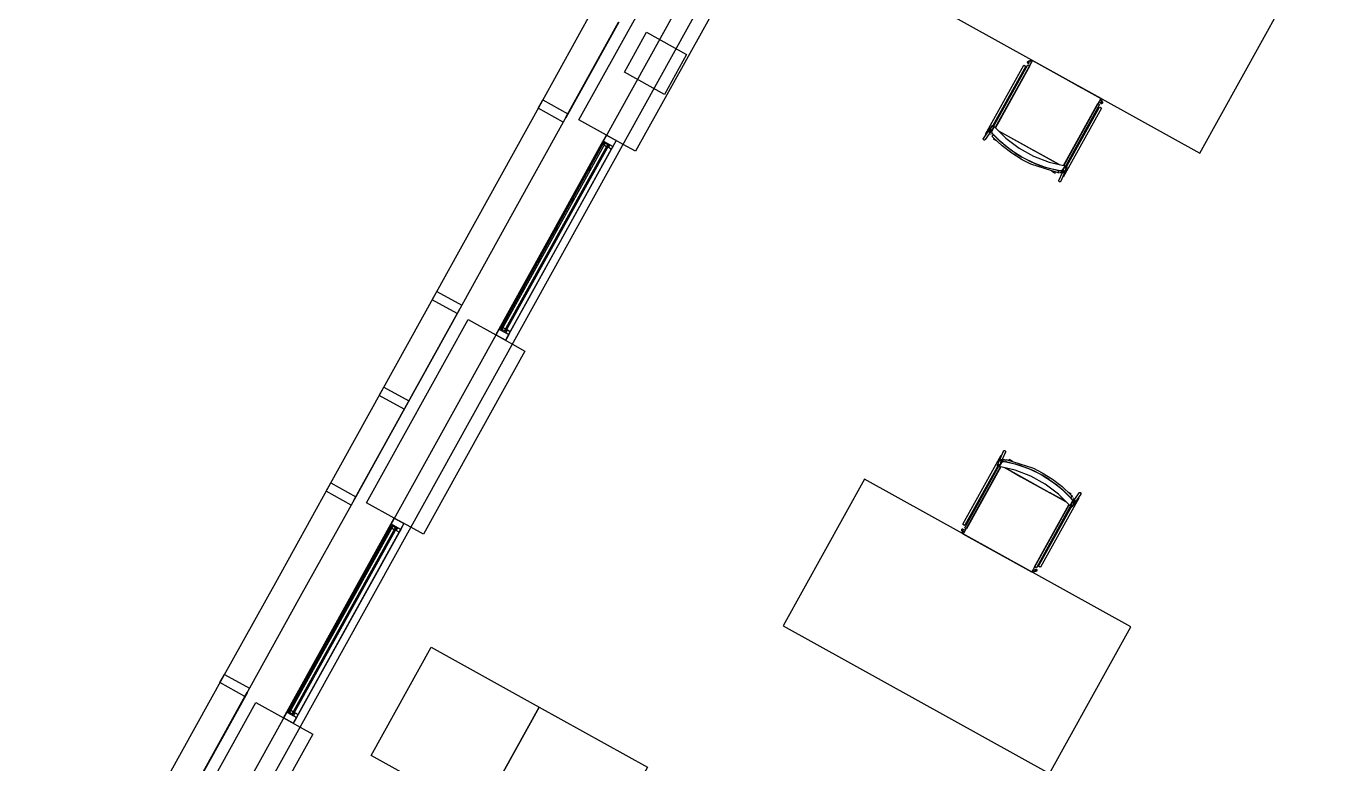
# Model space of a CAD drawing. Header units: metres. Extents: x 3.2 to 22.3, y 0.7 to 22.8.
# Drawn here: x 5.549 to 8.271, y 11.89 to 13.415 of the extents above; entities that cross this region are included whole.
import ezdxf

# ---------------------------------------------------------------- set-up
doc = ezdxf.new("R2010")
doc.units = ezdxf.units.M
for name, color, linetype in [('ARREDI', 9, 'Continuous'), ('INFISSI_VETRATE', 4, 'Continuous'), ('PARETI_STRUTTURE', 7, 'Continuous'), ('PORTE_SCALE', 2, 'Continuous')]:
    doc.layers.add(name, color=color, linetype=linetype)

msp = doc.modelspace()

# ---------------------------------------------------------------- linework, layer by layer
at = {"layer": 'ARREDI'}
for points in [[(7.4263, 13.4578), (7.9772, 13.1523)], [(7.9772, 13.1523), (8.1452, 13.4554)], [(7.6308, 13.3442), (7.5538, 13.2053)], [(7.6205, 13.3403), (7.6204, 13.341), (7.6206, 13.3415), (7.621, 13.3419), (7.6211, 13.342), (7.6211, 13.342), (7.6214, 13.3421), (7.6219, 13.342), (7.6225, 13.3417), (7.6229, 13.3411), (7.6233, 13.3405), (7.6235, 13.3398)], [(7.6235, 13.3398), (7.6235, 13.3391), (7.6233, 13.3385), (7.623, 13.3381), (7.6228, 13.3381), (7.6228, 13.3381), (7.6225, 13.338), (7.622, 13.3381), (7.6215, 13.3384), (7.621, 13.3389), (7.6207, 13.3396), (7.6205, 13.3403)], [(7.6227, 13.3413), (7.6227, 13.342), (7.6229, 13.3425), (7.6232, 13.3429), (7.6234, 13.343), (7.6237, 13.3431), (7.6242, 13.343), (7.6247, 13.3426), (7.6252, 13.3421)], [(7.6248, 13.3389), (7.6242, 13.339), (7.6237, 13.3394), (7.6232, 13.3399), (7.6229, 13.3406), (7.6227, 13.3413)], [(7.6259, 13.3427), (7.6261, 13.3434), (7.6262, 13.3437), (7.6264, 13.3441), (7.627, 13.3446), (7.6277, 13.3448), (7.6285, 13.3448), (7.6292, 13.3446), (7.6297, 13.3441), (7.6301, 13.3435)], [(7.6259, 13.3427), (7.6261, 13.3434), (7.6264, 13.3441), (7.627, 13.3446), (7.6272, 13.3447), (7.6277, 13.3448), (7.6285, 13.3448), (7.6292, 13.3446), (7.6298, 13.3441), (7.6301, 13.3435)], [(7.6285, 13.3406), (7.6277, 13.3406), (7.627, 13.3408)], [(7.629, 13.3407), (7.6285, 13.3406), (7.6277, 13.3406), (7.627, 13.3408)], [(7.6308, 13.3442), (7.7726, 13.2656), (7.6956, 13.1267)], [(7.6312, 13.344), (7.7017, 13.3049), (7.7251, 13.2919), (7.7721, 13.2659)], [(7.6131, 13.3342), (7.6132, 13.3342)], [(7.6132, 13.3342), (7.6135, 13.334), (7.6139, 13.3338)], [(7.6139, 13.3338), (7.6145, 13.3335), (7.6151, 13.3331), (7.6158, 13.3328), (7.6163, 13.3324), (7.6167, 13.3322), (7.6169, 13.3321)], [(7.6215, 13.3351), (7.6217, 13.335), (7.6221, 13.3348), (7.6227, 13.3344), (7.6234, 13.3341), (7.624, 13.3337), (7.6246, 13.3334)], [(7.7738, 13.2607), (7.7731, 13.2604), (7.7724, 13.2604), (7.7717, 13.2607), (7.7711, 13.2611), (7.7707, 13.2618), (7.7705, 13.2622)], [(7.7738, 13.2607), (7.7731, 13.2604), (7.7724, 13.2604), (7.7717, 13.2606), (7.7711, 13.2611), (7.7707, 13.2618)], [(7.7743, 13.2572), (7.7736, 13.257), (7.7729, 13.257), (7.7722, 13.2571), (7.7716, 13.2573), (7.7713, 13.2577)], [(7.7716, 13.2553), (7.7715, 13.2556), (7.7715, 13.2558), (7.7717, 13.2563), (7.7721, 13.2567), (7.7727, 13.2571)], [(7.7727, 13.2571), (7.7734, 13.2573), (7.7741, 13.2573), (7.7748, 13.2572), (7.7754, 13.257), (7.7757, 13.2566), (7.7758, 13.2563), (7.7758, 13.2561), (7.7757, 13.2556), (7.7753, 13.2551), (7.7747, 13.2548)], [(7.773, 13.2597), (7.7737, 13.2598), (7.7744, 13.2596), (7.775, 13.2594), (7.7754, 13.259), (7.7755, 13.2587), (7.7755, 13.2587), (7.7755, 13.2585), (7.7753, 13.258), (7.7749, 13.2576), (7.7743, 13.2572)], [(7.7698, 13.2529), (7.7695, 13.253), (7.7691, 13.2533), (7.7685, 13.2536), (7.7679, 13.254), (7.7672, 13.2543), (7.7667, 13.2546)], [(7.7727, 13.2458), (7.7721, 13.2461), (7.7714, 13.2465), (7.7708, 13.2468), (7.7702, 13.2471), (7.7698, 13.2473), (7.7696, 13.2475)], [(7.7747, 13.2548), (7.774, 13.2546), (7.7733, 13.2545), (7.7726, 13.2546)], [(7.7734, 13.2454), (7.7734, 13.2454), (7.7734, 13.2454), (7.7731, 13.2455), (7.7727, 13.2458)], [(7.5461, 13.1991), (7.5463, 13.1996), (7.5469, 13.2009)], [(7.5479, 13.2058), (7.5474, 13.2063), (7.547, 13.2069), (7.5469, 13.2077), (7.547, 13.2084), (7.5472, 13.2089), (7.5472, 13.2089), (7.5474, 13.2091), (7.548, 13.2095), (7.5487, 13.2098)], [(7.5469, 13.1967), (7.5493, 13.2021), (7.5517, 13.2075), (7.5758, 13.1831), (7.6031, 13.1624), (7.6331, 13.1458), (7.6651, 13.1336), (7.6985, 13.1261), (7.6952, 13.1212), (7.6919, 13.1163), (7.6911, 13.1159), (7.6894, 13.1158), (7.6871, 13.1159), (7.6847, 13.1162)], [(7.5487, 13.2098), (7.5494, 13.2097), (7.5501, 13.2095), (7.5507, 13.209), (7.5511, 13.2083), (7.5512, 13.2076)], [(7.5517, 13.2075), (7.5494, 13.2055)], [(7.5494, 13.2055), (7.5517, 13.2075)], [(7.5316, 13.1795), (7.5308, 13.1795), (7.5301, 13.1798), (7.5296, 13.1803), (7.5292, 13.181), (7.5291, 13.1817), (7.5292, 13.1825), (7.5294, 13.1829), (7.5294, 13.1829), (7.5296, 13.1831), (7.5302, 13.1835), (7.5309, 13.1838)], [(7.5334, 13.1816), (7.5332, 13.1809), (7.533, 13.1804), (7.533, 13.1804), (7.5329, 13.1802), (7.5323, 13.1798), (7.5316, 13.1795)], [(7.5339, 13.1913), (7.5339, 13.1913), (7.534, 13.1913), (7.5342, 13.1911), (7.5347, 13.1909)], [(7.5353, 13.1906), (7.5347, 13.1909)], [(7.5429, 13.1947), (7.5423, 13.1952), (7.5419, 13.1958), (7.5418, 13.1966), (7.5418, 13.1966), (7.5419, 13.1973), (7.542, 13.1974), (7.5423, 13.1979), (7.5429, 13.1984), (7.5436, 13.1986)], [(7.5436, 13.1986), (7.5444, 13.1986), (7.5451, 13.1983), (7.5456, 13.1978), (7.546, 13.1972), (7.5461, 13.1965), (7.5461, 13.1965), (7.546, 13.1958), (7.5459, 13.1956), (7.5456, 13.1951), (7.545, 13.1947), (7.5443, 13.1944)], [(7.5458, 13.1984), (7.5439, 13.1942)], [(7.5455, 13.1908), (7.5447, 13.1919)], [(7.5448, 13.1918), (7.5455, 13.1908)], [(7.5506, 13.1905), (7.549, 13.1925), (7.5477, 13.1943), (7.547, 13.1958), (7.5468, 13.1967)], [(7.5506, 13.1905), (7.5491, 13.1924), (7.5478, 13.1943), (7.547, 13.1958), (7.5469, 13.1967)], [(7.5472, 13.1877), (7.547, 13.1876), (7.547, 13.1876), (7.547, 13.1876), (7.5473, 13.1878), (7.5481, 13.1885), (7.5487, 13.189), (7.5492, 13.1895)], [(7.5492, 13.1895), (7.5497, 13.19), (7.5501, 13.1903), (7.5502, 13.1904)], [(7.5511, 13.1835), (7.5508, 13.1829), (7.5504, 13.1823), (7.5502, 13.1819), (7.5501, 13.1817)], [(7.5947, 13.1527), (7.5791, 13.164), (7.5643, 13.1767), (7.5506, 13.1905)], [(7.5947, 13.1527), (7.5792, 13.164), (7.5644, 13.1766), (7.5507, 13.1904)], [(7.5608, 13.1984), (7.573, 13.1917), (7.5931, 13.1805), (7.6133, 13.1693), (7.6334, 13.1581)], [(7.5608, 13.1984), (7.6863, 13.1288)], [(7.5952, 13.1524), (7.6092, 13.1439)], [(7.6092, 13.1439), (7.5953, 13.1524)], [(7.6863, 13.1288), (7.6738, 13.1358), (7.6537, 13.1469), (7.6335, 13.1581)], [(7.6845, 13.1163), (7.6656, 13.1206), (7.647, 13.1264), (7.629, 13.1337), (7.6141, 13.1412)], [(7.6847, 13.1162), (7.6657, 13.1205), (7.6471, 13.1264), (7.629, 13.1337), (7.6141, 13.1412)], [(7.6982, 13.1238), (7.6985, 13.1261)], [(7.6983, 13.1252), (7.6988, 13.1257), (7.6995, 13.126), (7.7003, 13.1261), (7.701, 13.1258), (7.7016, 13.1254), (7.702, 13.1248)], [(7.702, 13.1248), (7.7022, 13.124), (7.7021, 13.1233), (7.702, 13.1231), (7.702, 13.1231), (7.7018, 13.1226), (7.7012, 13.1221), (7.7005, 13.1218), (7.6998, 13.1218)], [(7.6774, 13.111), (7.6776, 13.1113), (7.6778, 13.1117), (7.6781, 13.1123), (7.6785, 13.1129)], [(7.6841, 13.1119), (7.6841, 13.1116), (7.6841, 13.1116), (7.6841, 13.1116)], [(7.6845, 13.1138), (7.6843, 13.113), (7.6842, 13.1124)], [(7.6842, 13.1124), (7.6853, 13.1122)], [(7.6853, 13.1122), (7.6842, 13.1124)], [(7.6846, 13.1145), (7.6847, 13.1151), (7.6848, 13.1156), (7.6848, 13.1158)], [(7.6919, 13.1163), (7.6911, 13.1159), (7.6895, 13.1158), (7.6872, 13.1159), (7.6847, 13.1162)], [(7.6855, 13.0942), (7.6853, 13.0949), (7.6854, 13.0957), (7.6855, 13.0959), (7.6855, 13.0959), (7.6857, 13.0964), (7.6863, 13.0969)], [(7.6894, 13.0959), (7.6896, 13.0952), (7.6895, 13.0944), (7.6894, 13.0942), (7.6894, 13.0942), (7.6892, 13.0938), (7.6886, 13.0933), (7.6879, 13.093), (7.6872, 13.0929), (7.6865, 13.0932), (7.6859, 13.0936), (7.6855, 13.0942)], [(7.6866, 13.1121), (7.6877, 13.112)], [(7.688, 13.112), (7.6867, 13.112)], [(7.6889, 13.1119), (7.6905, 13.1121)], [(7.6906, 13.1121), (7.6889, 13.1119)], [(7.6913, 13.1129), (7.6912, 13.1137), (7.6912, 13.1144), (7.6915, 13.1149), (7.6916, 13.1151), (7.6921, 13.1155), (7.6928, 13.1158), (7.6935, 13.1158), (7.6942, 13.1156), (7.6948, 13.1152), (7.6953, 13.1145)], [(7.6953, 13.1145), (7.6954, 13.1138), (7.6954, 13.1131), (7.6951, 13.1126), (7.695, 13.1124), (7.6945, 13.112), (7.6945, 13.1119), (7.6938, 13.1116), (7.6931, 13.1116), (7.6924, 13.1118), (7.6918, 13.1123)], [(7.6956, 13.1187), (7.6947, 13.1173), (7.6922, 13.1138)], [(7.6934, 13.1029), (7.6929, 13.1032)], [(7.6942, 13.1025), (7.6939, 13.1026), (7.6934, 13.1029)], [(7.6942, 13.1025), (7.6942, 13.1025)], [(7.5662, 12.5277), (7.5662, 12.5277)], [(7.5662, 12.5276), (7.5665, 12.5275), (7.5669, 12.5273)], [(7.567, 12.5272), (7.5675, 12.5269)], [(7.571, 12.5342), (7.5708, 12.535), (7.5709, 12.5357), (7.571, 12.5359), (7.571, 12.5359), (7.5712, 12.5364), (7.5718, 12.5369), (7.5724, 12.5372), (7.5732, 12.5372), (7.5739, 12.537), (7.5745, 12.5365), (7.5749, 12.5359)], [(7.5749, 12.5359), (7.5751, 12.5352), (7.575, 12.5344), (7.5749, 12.5342), (7.5749, 12.5342), (7.5747, 12.5338), (7.5741, 12.5333)], [(7.6296, 12.2859), (7.4878, 12.3645), (7.5648, 12.5034)], [(7.5584, 12.5054), (7.5582, 12.5061), (7.5583, 12.5068), (7.5584, 12.5071), (7.5584, 12.5071), (7.5586, 12.5075), (7.5592, 12.508), (7.5599, 12.5083), (7.5606, 12.5083)], [(7.5621, 12.5049), (7.5616, 12.5044), (7.5609, 12.5041), (7.5601, 12.5041), (7.5594, 12.5043), (7.5588, 12.5048), (7.5584, 12.5054)], [(7.7135, 12.4335), (7.7111, 12.4281), (7.7087, 12.4227), (7.6846, 12.447), (7.6573, 12.4677), (7.6273, 12.4843), (7.5953, 12.4965), (7.5619, 12.504), (7.5652, 12.509), (7.5685, 12.5139), (7.5693, 12.5142), (7.571, 12.5144), (7.5733, 12.5143), (7.5757, 12.5139)], [(7.5622, 12.5063), (7.5619, 12.504)], [(7.5648, 12.5114), (7.5657, 12.5128), (7.5682, 12.5164)], [(7.5651, 12.5156), (7.565, 12.5163), (7.565, 12.5171), (7.5653, 12.5176), (7.5654, 12.5177), (7.5659, 12.5182), (7.5659, 12.5182), (7.5666, 12.5185), (7.5673, 12.5185), (7.568, 12.5183), (7.5686, 12.5178)], [(7.569, 12.5172), (7.5692, 12.5165), (7.5691, 12.5157), (7.5689, 12.5152), (7.5688, 12.5151), (7.5683, 12.5146), (7.5676, 12.5143), (7.5669, 12.5143), (7.5661, 12.5145), (7.5655, 12.515), (7.5651, 12.5156)], [(7.5685, 12.5139), (7.5693, 12.5142), (7.5709, 12.5144), (7.5732, 12.5143), (7.5757, 12.5139)], [(7.5715, 12.5182), (7.5698, 12.5181)], [(7.5698, 12.5181), (7.5715, 12.5182)], [(7.5724, 12.5182), (7.5737, 12.5181)], [(7.5738, 12.5181), (7.5727, 12.5181)], [(7.574, 12.5013), (7.5866, 12.4944), (7.6067, 12.4832), (7.6269, 12.472), (7.6471, 12.4608), (7.667, 12.4498)], [(7.7, 12.4315), (7.5741, 12.5013)], [(7.5762, 12.5177), (7.5751, 12.5179)], [(7.5751, 12.5179), (7.5762, 12.5178)], [(7.5758, 12.5156), (7.5757, 12.515), (7.5756, 12.5145), (7.5756, 12.5143)], [(7.5757, 12.5139), (7.5947, 12.5096), (7.6133, 12.5038), (7.6314, 12.4965), (7.6463, 12.489)], [(7.5759, 12.5164), (7.5761, 12.5171), (7.5762, 12.5177)], [(7.5759, 12.5139), (7.5948, 12.5096), (7.6134, 12.5038), (7.6314, 12.4964), (7.6463, 12.489)], [(7.5763, 12.5182), (7.5763, 12.5185), (7.5763, 12.5186), (7.5763, 12.5186)], [(7.5829, 12.5191), (7.5828, 12.5189), (7.5826, 12.5184), (7.5823, 12.5179), (7.5819, 12.5172)], [(7.2831, 12.4778), (7.1152, 12.1748)], [(7.8342, 12.1724), (7.2832, 12.4778)], [(7.6512, 12.4862), (7.6651, 12.4778)], [(7.6652, 12.4777), (7.6512, 12.4862)], [(7.6657, 12.4774), (7.6812, 12.4662), (7.696, 12.4535), (7.7097, 12.4397)], [(7.6657, 12.4774), (7.6813, 12.4661), (7.696, 12.4534), (7.7098, 12.4396)], [(7.7, 12.4315), (7.6874, 12.4385), (7.6673, 12.4496)], [(7.7093, 12.4466), (7.7096, 12.4473), (7.71, 12.4478), (7.7102, 12.4483), (7.7103, 12.4485)], [(7.7097, 12.4396), (7.7113, 12.4377), (7.7126, 12.4358), (7.7134, 12.4343), (7.7135, 12.4335)], [(7.7098, 12.4396), (7.7114, 12.4376), (7.7127, 12.4358), (7.7134, 12.4343), (7.7136, 12.4335)], [(7.7112, 12.4406), (7.7107, 12.4402), (7.7103, 12.4399), (7.7102, 12.4397)], [(7.7132, 12.4424), (7.7134, 12.4426), (7.7134, 12.4426), (7.7133, 12.4426), (7.7131, 12.4424), (7.7123, 12.4416), (7.7117, 12.4411), (7.7112, 12.4406)], [(7.7156, 12.4383), (7.7149, 12.4393)], [(7.7149, 12.4393), (7.7157, 12.4383)], [(7.7251, 12.4396), (7.7257, 12.4392)], [(7.7265, 12.4388), (7.7265, 12.4388), (7.7264, 12.4388), (7.7262, 12.439), (7.7257, 12.4393)], [(7.727, 12.4485), (7.7271, 12.4493), (7.7274, 12.4497), (7.7274, 12.4497), (7.7275, 12.4499), (7.7281, 12.4504), (7.7288, 12.4506)], [(7.7288, 12.4506), (7.7296, 12.4506), (7.7303, 12.4503), (7.7308, 12.4498), (7.7312, 12.4492), (7.7313, 12.4484), (7.7312, 12.4477), (7.7309, 12.4473), (7.7309, 12.4472), (7.7308, 12.447), (7.7302, 12.4466), (7.7295, 12.4464)], [(7.6296, 12.2859), (7.7066, 12.4248)], [(7.7087, 12.4227), (7.711, 12.4246)], [(7.711, 12.4246), (7.7087, 12.4227)], [(7.7117, 12.4204), (7.711, 12.4204), (7.7103, 12.4207), (7.7097, 12.4212), (7.7093, 12.4218), (7.7092, 12.4226)], [(7.7125, 12.4243), (7.713, 12.4238), (7.7134, 12.4232), (7.7135, 12.4225), (7.7134, 12.4217), (7.7131, 12.4213), (7.7131, 12.4213), (7.713, 12.4211), (7.7124, 12.4206), (7.7117, 12.4204)], [(7.7165, 12.436), (7.7141, 12.4305), (7.7135, 12.4292)], [(7.7168, 12.4315), (7.716, 12.4315), (7.7153, 12.4318), (7.7148, 12.4323), (7.7144, 12.4329), (7.7143, 12.4337), (7.7143, 12.4337), (7.7144, 12.4344), (7.7145, 12.4345), (7.7148, 12.435), (7.7154, 12.4355), (7.7161, 12.4357)], [(7.7175, 12.4354), (7.7181, 12.4349), (7.7185, 12.4343), (7.7186, 12.4336), (7.7186, 12.4335), (7.7185, 12.4328), (7.7184, 12.4327), (7.7181, 12.4322), (7.7175, 12.4318), (7.7168, 12.4315)], [(7.487, 12.3848), (7.487, 12.3848), (7.487, 12.3847), (7.4873, 12.3846), (7.4877, 12.3843)], [(7.4877, 12.3843), (7.4883, 12.384), (7.489, 12.3837), (7.4896, 12.3833), (7.4902, 12.383), (7.4906, 12.3828), (7.4907, 12.3827)], [(7.4877, 12.3731), (7.487, 12.3729), (7.4863, 12.3728), (7.4856, 12.3729), (7.485, 12.3732), (7.4847, 12.3736), (7.4846, 12.3739), (7.4846, 12.374), (7.4847, 12.3745), (7.4851, 12.375), (7.4857, 12.3753)], [(7.4874, 12.3704), (7.4866, 12.3704), (7.486, 12.3705), (7.4854, 12.3708), (7.485, 12.3712), (7.4849, 12.3714), (7.4849, 12.3715), (7.4849, 12.3716), (7.4851, 12.3721), (7.4855, 12.3726), (7.486, 12.3729)], [(7.4857, 12.3753), (7.4864, 12.3756), (7.4871, 12.3756), (7.4878, 12.3755)], [(7.486, 12.3729), (7.4868, 12.3731), (7.4875, 12.3732), (7.4882, 12.3731), (7.4888, 12.3728), (7.4891, 12.3724)], [(7.4866, 12.3694), (7.4873, 12.3697), (7.488, 12.3697), (7.4887, 12.3695), (7.4893, 12.369), (7.4897, 12.3684)], [(7.4866, 12.3694), (7.4873, 12.3697), (7.488, 12.3697), (7.4887, 12.3695), (7.4893, 12.369), (7.4897, 12.3684), (7.4898, 12.3679)], [(7.4887, 12.3748), (7.4888, 12.3745), (7.4889, 12.3744), (7.4887, 12.3739), (7.4883, 12.3734), (7.4877, 12.3731)], [(7.6292, 12.2862), (7.5587, 12.3252), (7.5352, 12.3382), (7.4883, 12.3643)], [(7.4906, 12.3772), (7.4909, 12.3771), (7.4913, 12.3769), (7.4919, 12.3765), (7.4925, 12.3762), (7.4931, 12.3758), (7.4937, 12.3755)], [(7.6345, 12.2875), (7.6343, 12.2867), (7.6342, 12.2864), (7.634, 12.2861), (7.6334, 12.2856), (7.6327, 12.2853), (7.6319, 12.2853), (7.6312, 12.2856), (7.6306, 12.286), (7.6303, 12.2867)], [(7.6345, 12.2875), (7.6343, 12.2867), (7.634, 12.2861), (7.6334, 12.2856), (7.6331, 12.2854), (7.6327, 12.2853), (7.6319, 12.2853), (7.6312, 12.2856), (7.6306, 12.286), (7.6303, 12.2867)], [(7.6314, 12.2894), (7.6319, 12.2896), (7.6326, 12.2896), (7.6334, 12.2893)], [(7.6319, 12.2896), (7.6326, 12.2896), (7.6334, 12.2893)], [(7.6377, 12.2889), (7.6377, 12.2882), (7.6375, 12.2876), (7.6372, 12.2872), (7.637, 12.2871), (7.6367, 12.2871), (7.6362, 12.2872), (7.6357, 12.2875), (7.6352, 12.288)], [(7.6356, 12.2912), (7.6361, 12.2911), (7.6367, 12.2908), (7.6371, 12.2902), (7.6375, 12.2896), (7.6377, 12.2889)], [(7.6389, 12.295), (7.6387, 12.2951), (7.6383, 12.2954), (7.6377, 12.2957), (7.637, 12.2961), (7.6364, 12.2964), (7.6358, 12.2967)], [(7.6369, 12.2904), (7.6369, 12.2911), (7.6371, 12.2916), (7.6374, 12.292), (7.6376, 12.2921), (7.6376, 12.2921), (7.6379, 12.2921), (7.6384, 12.2921), (7.6389, 12.2917), (7.6394, 12.2912), (7.6397, 12.2905), (7.6399, 12.2898)], [(7.6399, 12.2898), (7.6399, 12.2891), (7.6398, 12.2886), (7.6394, 12.2882), (7.6393, 12.2881), (7.6393, 12.2881), (7.639, 12.288), (7.6385, 12.2881), (7.6379, 12.2885), (7.6375, 12.289), (7.6371, 12.2896), (7.6369, 12.2904)], [(7.6465, 12.2963), (7.6459, 12.2967), (7.6453, 12.297), (7.6446, 12.2974), (7.6441, 12.2977), (7.6437, 12.2979), (7.6435, 12.298)], [(7.6472, 12.2959), (7.6469, 12.2961), (7.6465, 12.2963)], [(7.6472, 12.2959), (7.6472, 12.2959)], [(7.1152, 12.1748), (7.6662, 11.8693)], [(7.6662, 11.8693), (7.8341, 12.1724)]]:
    msp.add_lwpolyline(points, dxfattribs=at)
for points in [[(6.7745, 13.4233), (6.7749, 13.4231), (6.6651, 13.2251), (6.6648, 13.2253)], [(7.6259, 13.3427), (7.6261, 13.3419)], [(7.7738, 13.2607), (7.7744, 13.2612), (7.7747, 13.2619), (7.7748, 13.2626), (7.7748, 13.2629), (7.7747, 13.2633), (7.7743, 13.264), (7.7737, 13.2645), (7.773, 13.2647), (7.7722, 13.2647), (7.773, 13.2647), (7.7737, 13.2645), (7.7743, 13.264), (7.7747, 13.2633), (7.7748, 13.2626), (7.7747, 13.2619), (7.7746, 13.2615), (7.7744, 13.2612)], [(6.7627, 13.1664), (6.7439, 13.1768), (6.7404, 13.1706), (6.7393, 13.1713), (6.7494, 13.1896), (6.7694, 13.1785)], [(6.7425, 13.1743), (6.7439, 13.1735), (6.742, 13.1701), (6.7406, 13.1709)], [(6.7439, 13.1687), (6.7464, 13.1732), (6.7519, 13.1701), (6.7494, 13.1656)], [(6.7516, 13.1647), (6.7532, 13.1676), (6.7549, 13.1666), (6.7533, 13.1638)], [(6.7627, 13.1664), (6.7594, 13.1604), (6.7533, 13.1638), (6.7566, 13.1697)], [(6.4452, 12.8292), (6.4456, 12.8291), (6.3358, 12.631), (6.3355, 12.6312)], [(6.5471, 12.7774), (6.5403, 12.7653), (6.5204, 12.7763), (6.5305, 12.7947), (6.5317, 12.794), (6.5282, 12.7878)], [(6.5296, 12.7903), (6.5315, 12.7938), (6.533, 12.793), (6.531, 12.7896)], [(6.5352, 12.7921), (6.5407, 12.7891), (6.5382, 12.7846), (6.5327, 12.7876)], [(6.5426, 12.7877), (6.5443, 12.7867), (6.5427, 12.7839), (6.541, 12.7848)], [(6.5471, 12.7774), (6.541, 12.7808), (6.5443, 12.7867), (6.5504, 12.7834)], [(6.3355, 12.6312), (6.3358, 12.631), (6.226, 12.433), (6.2257, 12.4332)], [(6.3236, 12.3743), (6.3048, 12.3847), (6.3014, 12.3786), (6.3002, 12.3792), (6.3104, 12.3975), (6.3303, 12.3865)], [(6.3034, 12.3823), (6.3048, 12.3815), (6.3029, 12.378), (6.3015, 12.3788)], [(6.3048, 12.3766), (6.3073, 12.3811), (6.3128, 12.378), (6.3104, 12.3736)], [(6.3126, 12.3727), (6.3141, 12.3755), (6.3159, 12.3746), (6.3143, 12.3717)], [(6.3236, 12.3743), (6.3203, 12.3684), (6.3143, 12.3717), (6.3176, 12.3777)], [(7.4866, 12.3694), (7.486, 12.3689), (7.4857, 12.3683), (7.4855, 12.3675), (7.4856, 12.3672), (7.4857, 12.3668), (7.4861, 12.3662), (7.4867, 12.3657), (7.4874, 12.3654), (7.4881, 12.3655), (7.4874, 12.3654), (7.4867, 12.3657), (7.4861, 12.3662), (7.4857, 12.3668), (7.4855, 12.3675), (7.4857, 12.3683), (7.4858, 12.3686), (7.486, 12.3689)], [(7.6345, 12.2875), (7.6343, 12.2882)], [(6.3864, 12.1304), (6.6103, 12.0063), (6.4862, 11.7825), (6.2623, 11.9066)], [(6.0062, 12.0372), (6.0065, 12.037), (5.8967, 11.839), (5.8964, 11.8392)], [(6.6103, 12.0063), (6.8341, 11.8822), (6.71, 11.6584), (6.4862, 11.7825)], [(6.108, 11.9854), (6.1013, 11.9732), (6.0813, 11.9843), (6.0914, 12.0026), (6.0926, 12.002), (6.0892, 11.9958)], [(6.0906, 11.9983), (6.0925, 12.0017), (6.0939, 12.001), (6.092, 11.9975)], [(6.0961, 12.0001), (6.1016, 11.997), (6.0991, 11.9925), (6.0936, 11.9956)], [(6.108, 11.9854), (6.1019, 11.9887), (6.1052, 11.9947), (6.1113, 11.9913)], [(6.1035, 11.9956), (6.1052, 11.9947), (6.1037, 11.9918), (6.102, 11.9927)]]:
    msp.add_lwpolyline(points, close=True, dxfattribs=at)
at = {"layer": 'INFISSI_VETRATE'}
for points in [[(6.7179, 13.1218), (6.7119, 13.1158)], [(6.7402, 13.144), (6.7341, 13.138)], [(6.7055, 13.0816), (6.6995, 13.0755)], [(6.6833, 13.0593), (6.6772, 13.0533)], [(6.6709, 13.0191), (6.6648, 13.013)], [(6.6487, 12.9969), (6.6426, 12.9908)], [(6.6363, 12.9566), (6.6302, 12.9506)], [(6.614, 12.9344), (6.608, 12.9283)], [(6.6016, 12.8941), (6.5956, 12.8881)], [(6.5794, 12.8719), (6.5734, 12.8659)], [(6.567, 12.8317), (6.5609, 12.8256)], [(6.5448, 12.8094), (6.5387, 12.8034)], [(6.3024, 12.3721), (6.2963, 12.3661)], [(6.2899, 12.3319), (6.2839, 12.3258)], [(6.2677, 12.3097), (6.2617, 12.3036)], [(6.2553, 12.2694), (6.2493, 12.2633)], [(6.2331, 12.2472), (6.227, 12.2411)], [(6.2207, 12.2069), (6.2146, 12.2009)], [(6.1985, 12.1847), (6.1924, 12.1787)], [(6.186, 12.1445), (6.18, 12.1384)], [(6.1638, 12.1222), (6.1578, 12.1162)], [(6.1292, 12.0598), (6.1231, 12.0537)], [(6.1514, 12.082), (6.1454, 12.0759)], [(6.1168, 12.0195), (6.1107, 12.0135)], [(6.0946, 11.9973), (6.0931, 11.9959)]]:
    msp.add_lwpolyline(points, dxfattribs=at)
at = {"layer": 'PARETI_STRUTTURE'}
for points in [[(3.2389, 6.8567), (11.0022, 20.8613)], [(5.5669, 10.9751), (8.2097, 15.7426)], [(6.7494, 13.1896), (6.6923, 13.2213), (6.9023, 13.6001), (6.9594, 13.5684)], [(6.9939, 13.5493), (7.0197, 13.535), (6.8813, 13.2853)], [(6.7229, 13.4519), (6.6131, 13.2539)], [(6.7698, 13.4147), (6.6695, 13.2339)], [(7.6211, 13.342), (7.6233, 13.343)], [(7.6248, 13.3389), (7.6228, 13.3381)], [(7.6273, 13.3447), (7.6274, 13.3447), (7.628, 13.3449), (7.6285, 13.3448), (7.6291, 13.3446), (7.6296, 13.3443), (7.63, 13.3438), (7.6302, 13.3433), (7.6262, 13.3438)], [(7.6312, 13.344), (7.7721, 13.2659)], [(7.5339, 13.1913), (7.6131, 13.3342)], [(7.6169, 13.3321), (7.5482, 13.2082)], [(7.5498, 13.2058), (7.6214, 13.3351)], [(7.6252, 13.333), (7.5542, 13.2049)], [(6.8813, 13.2853), (6.8097, 13.1562), (6.7839, 13.1705)], [(7.695, 13.1269), (7.766, 13.255)], [(7.7715, 13.2556), (7.7712, 13.258)], [(7.7755, 13.2587), (7.7758, 13.2563)], [(6.6131, 13.2539), (6.5033, 13.0559)], [(7.7734, 13.2454), (7.6942, 13.1025)], [(7.7698, 13.2529), (7.6984, 13.1241)], [(7.6994, 13.1208), (7.7696, 13.2475)], [(6.66, 13.2167), (6.555, 13.0273)], [(7.5294, 13.1829), (7.5472, 13.2089)], [(7.5508, 13.2064), (7.533, 13.1804)], [(7.547, 13.2081), (7.542, 13.1974)], [(7.5509, 13.2062), (7.5509, 13.2061), (7.5508, 13.206), (7.5508, 13.2058), (7.5507, 13.2057), (7.5507, 13.2056), (7.5506, 13.2055), (7.5505, 13.2054), (7.5505, 13.2053), (7.5504, 13.2051), (7.5504, 13.205), (7.5503, 13.2049), (7.5503, 13.2048), (7.5502, 13.2047), (7.5501, 13.2045), (7.5501, 13.2044), (7.55, 13.2043), (7.55, 13.2042), (7.5499, 13.2041), (7.5499, 13.204), (7.5498, 13.2038), (7.5497, 13.2037), (7.5497, 13.2036), (7.5496, 13.2035), (7.5496, 13.2034), (7.5495, 13.2032), (7.5494, 13.203), (7.5494, 13.2029), (7.5493, 13.2028), (7.5492, 13.2026), (7.5492, 13.2025), (7.5491, 13.2024), (7.5491, 13.2023), (7.549, 13.2022), (7.549, 13.2021), (7.5489, 13.2019), (7.5489, 13.2018), (7.5488, 13.2017), (7.5487, 13.2015), (7.5486, 13.2013), (7.5486, 13.2012), (7.5485, 13.2011), (7.5485, 13.201), (7.5484, 13.2009), (7.5483, 13.2007), (7.5483, 13.2006), (7.5482, 13.2005), (7.5482, 13.2004), (7.5481, 13.2003), (7.5481, 13.2002), (7.548, 13.1999), (7.5479, 13.1998), (7.5478, 13.1997), (7.5478, 13.1996), (7.5477, 13.1994), (7.5477, 13.1993), (7.5476, 13.1992), (7.5476, 13.1991), (7.5475, 13.199), (7.5475, 13.1989), (7.5474, 13.1987), (7.5473, 13.1986), (7.5472, 13.1984), (7.5472, 13.1983), (7.5471, 13.1981), (7.5471, 13.198), (7.547, 13.1979), (7.5469, 13.1978), (7.5469, 13.1977), (7.5468, 13.1976), (7.5468, 13.1974), (7.5467, 13.1973), (7.5467, 13.1972), (7.5466, 13.1971), (7.5465, 13.1968), (7.5464, 13.1967), (7.5464, 13.1966), (7.5463, 13.1965), (7.5463, 13.1964), (7.5462, 13.1962), (7.5462, 13.1961), (7.5461, 13.196), (7.5461, 13.1959), (7.546, 13.1958), (7.5459, 13.1956), (7.5459, 13.1956)], [(7.5481, 13.208), (7.5467, 13.2054)], [(6.6349, 12.983), (6.7494, 13.1896)], [(6.7839, 13.1705), (6.7494, 13.1896)], [(6.7694, 13.1785), (6.7597, 13.1611)], [(7.6095, 13.1387), (7.5881, 13.1521), (7.568, 13.1675), (7.5496, 13.1848), (7.547, 13.1876)], [(7.5567, 13.1779), (7.5501, 13.1816)], [(7.6116, 13.1425), (7.6091, 13.1439), (7.588, 13.1574), (7.5683, 13.173), (7.5502, 13.1904)], [(6.7393, 13.1713), (6.5305, 12.7947)], [(6.5305, 12.7947), (6.7393, 13.1713)], [(6.5382, 12.7846), (6.7519, 13.1701), (6.754, 13.169), (6.5403, 12.7834)], [(6.7592, 13.1602), (6.5505, 12.7836)], [(6.7594, 13.1604), (6.5851, 12.8461)], [(7.6841, 13.1116), (7.6276, 13.1296), (7.6095, 13.1387)], [(7.6848, 13.1158), (7.6819, 13.1164), (7.6576, 13.1227), (7.6341, 13.1315), (7.6116, 13.1425)], [(7.702, 13.1231), (7.6894, 13.0942)], [(7.6978, 13.1248), (7.6915, 13.1149)], [(7.6976, 13.1238), (7.698, 13.1248)], [(7.6774, 13.111), (7.6712, 13.1145)], [(7.6855, 13.0959), (7.6927, 13.1126)], [(7.6932, 13.1136), (7.6951, 13.118)], [(7.6943, 13.1166), (7.6938, 13.1157)], [(6.5033, 13.0559), (6.3936, 12.8579)], [(6.555, 13.0273), (6.45, 12.8379)], [(6.5204, 12.7763), (6.6349, 12.983)], [(6.3936, 12.8579), (6.2838, 12.6599)], [(6.4405, 12.8206), (6.3402, 12.6398)], [(6.585, 12.8459), (6.5504, 12.7834)], [(6.3104, 12.3975), (6.2532, 12.4292), (6.4632, 12.808), (6.5204, 12.7763)], [(6.5204, 12.7763), (6.5548, 12.7573)], [(6.5504, 12.7834), (6.5403, 12.7653)], [(6.5548, 12.7573), (6.5806, 12.7429), (6.3706, 12.3641), (6.3448, 12.3785)], [(6.2838, 12.6599), (6.174, 12.4619)], [(6.3307, 12.6226), (6.2305, 12.4418)], [(7.487, 12.3848), (7.5662, 12.5277)], [(7.5584, 12.5071), (7.571, 12.5359)], [(7.5749, 12.5342), (7.5676, 12.5175)], [(7.4906, 12.3772), (7.562, 12.506)], [(7.561, 12.5093), (7.4908, 12.3827)], [(7.5654, 12.5033), (7.4944, 12.3751)], [(7.5628, 12.5063), (7.5623, 12.5053)], [(7.5626, 12.5054), (7.5689, 12.5152)], [(7.5672, 12.5165), (7.5653, 12.5122)], [(7.5661, 12.5135), (7.5666, 12.5144)], [(7.5756, 12.5143), (7.5785, 12.5137), (7.6027, 12.5074), (7.6262, 12.4987), (7.6488, 12.4876)], [(7.5763, 12.5186), (7.6328, 12.5005), (7.6509, 12.4914)], [(7.583, 12.5191), (7.5892, 12.5157)], [(7.6488, 12.4876), (7.6513, 12.4862), (7.6724, 12.4727), (7.6921, 12.4572), (7.7102, 12.4397)], [(7.6509, 12.4914), (7.6723, 12.4781), (7.6924, 12.4627), (7.7108, 12.4453), (7.7134, 12.4426)], [(6.174, 12.4619), (6.0643, 12.2638)], [(7.7265, 12.4388), (7.6472, 12.2959)], [(7.7036, 12.4522), (7.7103, 12.4485)], [(7.7096, 12.4237), (7.7274, 12.4497)], [(7.731, 12.4473), (7.7131, 12.4213)], [(6.2209, 12.4246), (6.1159, 12.2352)], [(7.6352, 12.2971), (7.7062, 12.4252)], [(7.7106, 12.4243), (7.639, 12.295)], [(7.6435, 12.298), (7.7121, 12.4219)], [(7.7095, 12.4239), (7.7095, 12.4241), (7.7096, 12.4242), (7.7096, 12.4243), (7.7097, 12.4244), (7.7097, 12.4245), (7.7098, 12.4246), (7.7099, 12.4248), (7.7099, 12.4249), (7.71, 12.425), (7.71, 12.4251), (7.7101, 12.4252), (7.7101, 12.4253), (7.7102, 12.4255), (7.7103, 12.4256), (7.7103, 12.4257), (7.7104, 12.4258), (7.7104, 12.4259), (7.7105, 12.4261), (7.7105, 12.4262), (7.7106, 12.4263), (7.7106, 12.4264), (7.7107, 12.4265), (7.7108, 12.4267), (7.7108, 12.4268), (7.7109, 12.4269), (7.711, 12.4271), (7.711, 12.4273), (7.7111, 12.4274), (7.7111, 12.4275), (7.7112, 12.4276), (7.7113, 12.4277), (7.7113, 12.4278), (7.7114, 12.428), (7.7114, 12.4281), (7.7115, 12.4282), (7.7115, 12.4283), (7.7116, 12.4284), (7.7117, 12.4287), (7.7118, 12.4288), (7.7118, 12.4289), (7.7119, 12.429), (7.7119, 12.4292), (7.712, 12.4293), (7.712, 12.4294), (7.7121, 12.4295), (7.7122, 12.4296), (7.7122, 12.4297), (7.7123, 12.4299), (7.7123, 12.43), (7.7124, 12.4302), (7.7125, 12.4303), (7.7125, 12.4305), (7.7126, 12.4306), (7.7127, 12.4307), (7.7127, 12.4308), (7.7128, 12.4309), (7.7128, 12.431), (7.7129, 12.4312), (7.7129, 12.4313), (7.713, 12.4314), (7.713, 12.4315), (7.7132, 12.4318), (7.7132, 12.4319), (7.7133, 12.432), (7.7133, 12.4321), (7.7134, 12.4322), (7.7135, 12.4323), (7.7135, 12.4325), (7.7136, 12.4326), (7.7136, 12.4327), (7.7137, 12.4328), (7.7137, 12.4329), (7.7138, 12.4331), (7.7139, 12.4333), (7.714, 12.4334), (7.714, 12.4335), (7.7141, 12.4337), (7.7141, 12.4338), (7.7142, 12.4339), (7.7142, 12.434), (7.7143, 12.4341), (7.7143, 12.4343), (7.7144, 12.4344), (7.7145, 12.4345), (7.7145, 12.4345)], [(7.7122, 12.4221), (7.7137, 12.4247)], [(7.7134, 12.4221), (7.7184, 12.4327)], [(7.715, 12.4322), (7.7145, 12.4313)], [(6.1958, 12.1909), (6.3104, 12.3975)], [(6.3448, 12.3785), (6.3104, 12.3975)], [(6.3303, 12.3865), (6.3203, 12.3684)], [(6.0914, 12.0026), (6.3002, 12.3792)], [(6.3002, 12.3792), (6.0915, 12.0026)], [(6.0991, 11.9925), (6.3128, 12.378), (6.3149, 12.3769), (6.1012, 11.9914)], [(6.3203, 12.3684), (6.1113, 11.9913)], [(6.3202, 12.3681), (6.1114, 11.9916)], [(7.4849, 12.3715), (7.4846, 12.3739)], [(7.6291, 12.2862), (7.4883, 12.3643)], [(7.4889, 12.3745), (7.4892, 12.3721)], [(7.6331, 12.2854), (7.633, 12.2854), (7.6324, 12.2853), (7.6319, 12.2853), (7.6313, 12.2855), (7.6308, 12.2858), (7.6304, 12.2863), (7.6302, 12.2868), (7.6342, 12.2864)], [(7.6356, 12.2912), (7.6376, 12.2921)], [(7.6393, 12.2881), (7.637, 12.2871)], [(6.0643, 12.2638), (5.9545, 12.0658)], [(6.1159, 12.2352), (6.0109, 12.0458)], [(6.0813, 11.9843), (6.1958, 12.1909)], [(5.9545, 12.0658), (5.8447, 11.8678)], [(5.7615, 11.4075), (5.7044, 11.4392), (6.0241, 12.016), (6.0813, 11.9843)], [(6.0014, 12.0286), (5.9012, 11.8478)], [(6.0813, 11.9843), (6.1157, 11.9652)], [(6.1113, 11.9913), (6.1013, 11.9732)], [(6.1157, 11.9652), (6.1416, 11.9509), (5.8218, 11.3741), (5.796, 11.3884)]]:
    msp.add_lwpolyline(points, dxfattribs=at)
for points in [[(6.7865, 13.3198), (6.8323, 13.4025), (6.915, 13.3567), (6.8692, 13.274)], [(6.6179, 13.2625), (6.6695, 13.2339), (6.66, 13.2167), (6.6083, 13.2453)], [(6.7494, 13.1896), (6.7694, 13.1785), (6.5403, 12.7653), (6.5203, 12.7763)], [(6.5327, 12.7876), (6.5306, 12.7888), (6.7443, 13.1743), (6.7464, 13.1732)], [(6.7443, 13.1743), (6.7464, 13.1732), (6.5327, 12.7876), (6.5306, 12.7888)], [(6.5382, 12.7846), (6.7519, 13.1701), (6.754, 13.169), (6.5403, 12.7834)], [(6.3983, 12.8665), (6.45, 12.8379), (6.4405, 12.8206), (6.3888, 12.8493)], [(6.2886, 12.6685), (6.3402, 12.6398), (6.3307, 12.6226), (6.279, 12.6513)], [(6.1788, 12.4705), (6.2305, 12.4418), (6.2209, 12.4246), (6.1693, 12.4532)], [(6.3104, 12.3975), (6.3303, 12.3865), (6.1013, 11.9732), (6.0813, 11.9843)], [(6.0936, 11.9956), (6.0916, 11.9967), (6.3053, 12.3822), (6.3073, 12.3811)], [(6.3053, 12.3822), (6.3073, 12.3811), (6.0936, 11.9956), (6.0916, 11.9967)], [(6.0991, 11.9925), (6.3128, 12.378), (6.3149, 12.3769), (6.1012, 11.9914)], [(5.9593, 12.0744), (6.0109, 12.0458), (6.0014, 12.0286), (5.9497, 12.0572)]]:
    msp.add_lwpolyline(points, close=True, dxfattribs=at)
at = {"layer": 'PORTE_SCALE'}
msp.add_arc((14.8075, 8.5508), 8.4496, 147.24518, 147.32499, dxfattribs=at)

doc.saveas('drawing.dxf')
